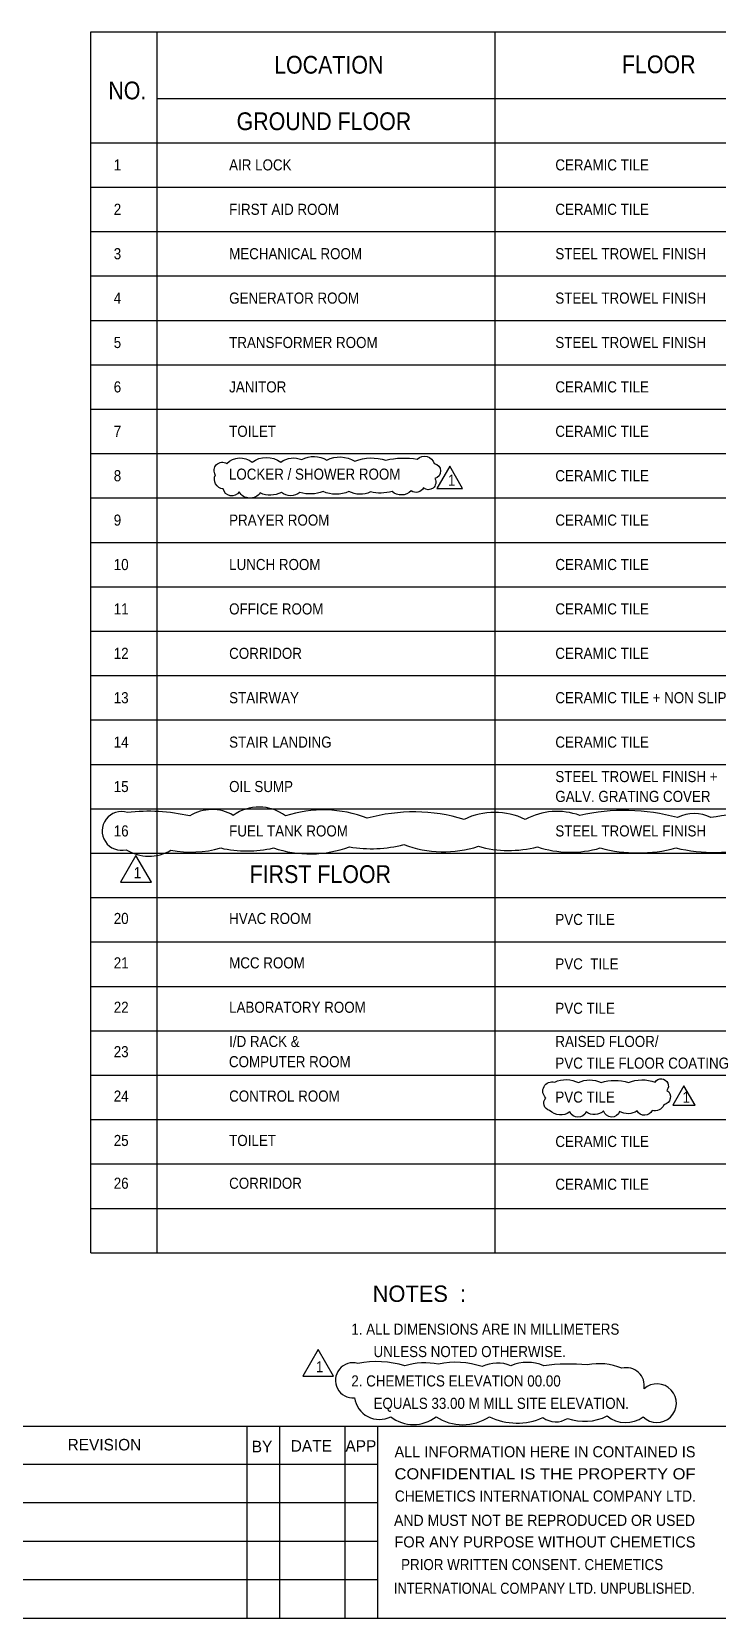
# Model space of a CAD drawing. Extents: x 300 to 83919, y 300 to 58945.
# Drawn here: x 41459 to 56896, y 300 to 36031 of the extents above; entities that cross this region are included whole.
import ezdxf
from ezdxf.enums import TextEntityAlignment as Align

# ---------------------------------------------------------------- set-up
doc = ezdxf.new("R2010")
doc.units = 0
doc.header["$LTSCALE"] = 1000
doc.layers.get('0').update_dxf_attribs({"linetype": 'CONTINUOUS'})
doc.layers.add('DIM', color=2, linetype='CONTINUOUS')
doc.layers.add('FORM', color=1, linetype='CONTINUOUS')

msp = doc.modelspace()

# ---------------------------------------------------------------- linework, layer by layer
at = {"color": 0}
for points in [[(50534.42735112637, 25967.38655801019, -0.8538479130990984), (50279.39916272305, 25758.86781017945, -0.4596321265790966), (50001.18636251742, 25689.36151393393, -0.4005077208755545), (49572.27524729583, 25677.77708425774, -0.124876249983793), (49085.40309130349, 25666.19279548736, -0.2386461456236464), (48598.53093531114, 25677.77708425774, -0.2215940346743251), (48018.92130957959, 25677.77708425774, -0.1752947801511811), (47497.27252912479, 25654.60836581117, -0.3592605108102831), (47079.95342656335, 25654.60836581117, -0.2347298909837826), (46604.67347872516, 25643.02407704079, -0.5374471567516438), (46129.39353088696, 25666.19279548736, -0.670111202270237), (45770.03546909628, 25735.69895082707, -0.5353837657434621), (45596.15254227801, 26048.47714302609, -0.8222936244921996), (45851.18092617534, 26303.33346865579, -0.3943479692450062), (46419.19834375274, 26338.08661677854, -0.3249740080809071), (47068.3612184092, 26338.08661677854, -0.2532679082176656), (47543.64116624739, 26396.00848334787, -0.2757823621158901), (48100.06657116464, 26384.42405367169, -0.253857149139143), (48737.63723766695, 26361.25533522512, -0.1676041142858538), (49433.16894494001, 26384.42405367169, -0.09564151862551006), (50140.29266487322, 26407.59277211826, -0.5603144278344222), (50522.83514297222, 26303.33346865579, -0.823685210296837), (50534.42735112637, 25967.38655801019, -0.7874903303725139)], [(43612.50378275612, 18446.68206803013, 1.327015388819853), (43586.71753670393, 17609.19307000969, 0.278909915376458), (44592.38269669162, 17596.30864339634, 0.1141276415119264), (45714.08625715521, 17647.84634984976, 0.1128915269734007), (46900.25533500229, 17647.84634984976, 0.1691684912098337), (48615.04353213642, 17673.61520307648, 0.1057385978954271), (49839.89207680879, 17725.15305043571, 0.1726432038956703), (51516.00080711763, 17686.49977059564, 0.1335893606815825), (52843.99453149279, 17673.61520307648, 0.1522934344488317), (54262.24041029165, 17647.84634984976, 0.1317706583629808), (55964.13538665268, 17647.84634984976, 0.1163768422139371), (57782.06856799559, 17660.73077646312, 0.1012673079471762)], [(58684.58893926851, 18279.18424024488, 0.1077311552479489), (56750.61735744971, 18330.72208760411, 0.2414878356296195), (56002.81504897198, 18330.72208760411, 0.124181156697648), (53798.08759036411, 18382.25993496335, 0.2125637596195245), (52573.23885019773, 18292.06866685824, 0.2284181628707709), (51193.67263371818, 18292.06866685824, 0.1423546532742615), (49014.7314211625, 18317.83766099076, 0.1740720186062581), (47171.01179827338, 18369.37536744419, 0.3322823845707704), (45997.7357457054, 18382.25993496335, 0.2794100938537863), (45017.85663627589, 18369.37536744419, 0.08502689172996658), (43612.50378275612, 18446.68206803013, -0.0574091369936057)], [(55693.37735942956, 11865.17252547933, -0.3950220165103561), (55426.75696287209, 11737.74436266448, -0.6245316994143276), (55090.5833173897, 11726.1600738941, -0.2888942028995268), (54696.44863113656, 11714.57564421791, -0.7367141390548593), (54337.09076483989, 11726.1600738941, -0.35000422907919), (53942.95607858675, 11702.99135544753, -0.6302017970153282), (53572.00580864191, 11702.99135544753, -0.3741906785977639), (53119.91027711202, 11737.74436266448, -0.6090192452874026), (53038.76501552697, 12015.76940674075, -0.7972480548271965), (53235.83216315952, 12374.88503583291, -0.2378818131553159), (53769.07315176848, 12363.30074706253, -0.24433774075168), (54279.12972406913, 12363.30074706253, -0.1676659251977877), (54893.51597426314, 12363.30074706253, -0.1885599401711673), (55496.31001630299, 12374.88503583291, -1.035692347568878), (55762.93060835447, 12189.53500644874, -0.674969725401934), (55693.37735942956, 11865.17252547933, 11.59199848618346)], [(48803.01082471462, 6041.178919855579, 1.19932988427196), (48728.93716785763, 5263.92842070926, 0.5158893975462563), (49543.74915273057, 4838.291162087722, 0.3476102223142991), (50562.26432931574, 4838.291162087722, 0.2962522806522395), (51765.9639412844, 4838.291162087722, 0.2208534765749976), (52969.66355325306, 4819.785157563532, 0.3086867985066957), (53525.21725039151, 4801.279293945146, 0.2078472833105259), (54414.10308761544, 4856.797166611911, 0.3429053092197075), (55228.91526798238, 4838.291162087722, 2.340084409990927), (55247.43363332313, 5467.494047757934, 0.5464040212459716), (54747.43542319492, 5930.143174522048, 0.1574764984236973), (53969.66016900347, 6004.167051713002, 0.06313725513532044), (52988.18211408781, 5985.661047188813, 0.2078474023776294), (52247.44378607186, 5985.661047188813, 0.2203384609583253), (51599.29787124166, 5967.155183570427, 0.1350751398584382), (50617.81962083199, 6022.673056237192, 0.1183896323175389), (49858.56292747529, 5985.661047188813, 0.1188182850058726), (48803.01082471462, 6041.178919855579, 0.1188182850058726)]]:
    msp.add_lwpolyline(points, format="xyb", dxfattribs=at)
for points in [[(50870.60099660875, 26245.41160208646), (50579.66243766677, 25741.49123611806), (51161.53955555073, 25741.49123611806)], [(43805.90131237661, 17480.93059252144), (43459.49115086284, 16880.93059252144), (44152.31147389039, 16880.93059252144)], [(56145.47289095945, 12293.79445081701), (55894.66385154119, 11859.38045154704), (56396.28193037771, 11859.38045154704)], [(47906.81370710958, 6352.985977846688), (47560.40354559581, 5752.985977846688), (48253.22386862336, 5752.985977846688)]]:
    msp.add_lwpolyline(points, close=True, dxfattribs=at)
at = {"layer": 'DIM', "color": 0}
for p, q in [((42786.55157187404, 36031.05987782236), (81895.61856477047, 36031.05987782236)), ((42786.55157187404, 8531.059877822365), (42786.55157187404, 36031.05987782236)), ((44286.55157187404, 8531.059877822365), (44286.55157187404, 36031.05987782236)), ((51895.61856477047, 8531.059877822365), (51895.61856477047, 36031.05987782236)), ((44286.55157187404, 34531.05987782236), (81895.61856477047, 34531.05987782236)), ((42786.55157187404, 33531.05987782236), (81895.61856477047, 33531.05987782236)), ((42786.55157187404, 32531.05987782236), (81895.61856477047, 32531.05987782236)), ((42786.55157187404, 31531.05987782236), (81895.61856477047, 31531.05987782236)), ((42786.55157187404, 30531.05987782236), (81895.61856477047, 30531.05987782236)), ((42786.55157187404, 29531.05987782236), (81895.61856477047, 29531.05987782236)), ((42786.55157187404, 28531.05987782236), (81895.61856477047, 28531.05987782236)), ((42786.55157187404, 27531.05987782236), (81895.61856477047, 27531.05987782236)), ((42786.55157187404, 26531.05987782236), (81895.61856477047, 26531.05987782236)), ((42786.55157187404, 25531.05987782236), (81895.61856477047, 25531.05987782236)), ((42786.55157187404, 24531.05987782236), (81895.61856477047, 24531.05987782236)), ((42786.55157187404, 23531.05987782236), (81895.61856477047, 23531.05987782236)), ((42786.55157187404, 22531.05987782236), (81895.61856477047, 22531.05987782236)), ((42786.55157187404, 21531.05987782236), (81895.61856477047, 21531.05987782236)), ((42786.55157187404, 20531.05987782236), (81895.61856477047, 20531.05987782236)), ((42786.55157187404, 19531.05987782236), (81895.61856477047, 19531.05987782236)), ((42786.55157187404, 18531.05987782236), (81895.61856477047, 18531.05987782236)), ((42786.55157187404, 17531.05987782236), (81895.61856477047, 17531.05987782236)), ((42786.55157187404, 16531.05987782236), (81895.61856477047, 16531.05987782236)), ((42786.55157187404, 15531.05987782236), (81895.61856477047, 15531.05987782236)), ((42786.55157187404, 14531.05987782236), (81895.61856477047, 14531.05987782236)), ((42786.55157187404, 13531.05987782236), (81895.61856477047, 13531.05987782236)), ((42786.55157187404, 12531.05987782236), (81895.61856477047, 12531.05987782237)), ((42786.55157187404, 11531.05987782236), (81895.61856477047, 11531.05987782237)), ((42786.55157187404, 10531.05987782237), (81895.61856477047, 10531.05987782237)), ((42786.55157187404, 9531.059877822367), (81895.61856477047, 9531.059877822367)), ((42786.55157187404, 8531.059877822367), (81895.61856477047, 8531.059877822367))]:
    msp.add_line(p, q, dxfattribs=at)
at = {"layer": 'FORM', "color": 0, "linetype": 'CONTINUOUS'}
msp.add_line((300, 4627.407404000001), (83652.44755244756, 4627.407404), dxfattribs=at)
at = {"layer": 'FORM', "color": 0}
for p, q in [((46299.99999999999, 4627.407403999992), (46299.99999999999, 299.9999999999784)), ((47036, 4627.407403999992), (47036, 299.9999999999784)), ((48508, 4627.407403999992), (48508, 299.9999999999784)), ((49244, 4627.407403999992), (49244, 299.9999999999784)), ((49244.00000000001, 3761.925923200004), (300, 3761.925923200003)), ((49244.00000000001, 2896.444442400002), (300, 2896.444442400007)), ((49244.00000000001, 2030.962961600005), (300, 2030.962961600008)), ((49244.00000000001, 1165.481480800004), (300, 1165.481480800004)), ((300, 300), (83652.44755244756, 300))]:
    msp.add_line(p, q, dxfattribs=at)

# ---------------------------------------------------------------- texts
at = {"layer": 'DIM', "color": 0, "width": 0.9}
for s, height, p in [('LOCATION', 400, (46916.77963569987, 35087.45700790406)), ('FLOOR', 400, (54748.23215301305, 35097.3028796905)), ('NO.', 400, (43183.03799901758, 34508.67063052428)), ('GROUND FLOOR', 400, (46072.07679822981, 33814.98735896899)), ('1', 250, (43305.46359037212, 32907.19476708265)), ('AIR LOCK', 250, (45903.92018211404, 32907.19476708265)), ('CERAMIC TILE', 250, (53249.6602918742, 32907.19476708265)), ('2', 250, (43305.46359037212, 31907.19476708265)), ('FIRST AID ROOM', 250, (45903.92018211404, 31907.19476708265)), ('CERAMIC TILE', 250, (53249.6602918742, 31907.19476708265)), ('3', 250, (43305.46359037212, 30907.19476708265)), ('MECHANICAL ROOM', 250, (45903.92018211404, 30907.19476708265)), ('STEEL TROWEL FINISH', 250, (53249.6602918742, 30907.19476708265)), ('4', 250, (43305.46359037212, 29907.19476708265)), ('GENERATOR ROOM', 250, (45903.92018211404, 29907.19476708265)), ('STEEL TROWEL FINISH', 250, (53249.6602918742, 29907.19476708265)), ('5', 250, (43305.46359037212, 28907.19476708265)), ('TRANSFORMER ROOM', 250, (45903.92018211404, 28907.19476708265)), ('STEEL TROWEL FINISH', 250, (53249.6602918742, 28907.19476708265)), ('6', 250, (43305.46359037212, 27907.19476708265)), ('JANITOR', 250, (45903.92018211404, 27907.19476708265)), ('CERAMIC TILE', 250, (53249.6602918742, 27907.19476708265)), ('7', 250, (43305.46359037212, 26907.19476708265)), ('TOILET', 250, (45903.92018211404, 26907.19476708265)), ('CERAMIC TILE', 250, (53249.6602918742, 26907.19476708265)), ('8', 250, (43305.46359037212, 25907.19476708265)), ('LOCKER / SHOWER ROOM', 250, (45899.2284172147, 25942.26678503726)), ('CERAMIC TILE', 250, (53249.6602918742, 25907.19476708265)), ('1', 250, (50830.60278280825, 25806.67902045378)), ('9', 250, (43305.46359037212, 24907.19476708265)), ('PRAYER ROOM', 250, (45903.92018211404, 24907.19476708265)), ('CERAMIC TILE', 250, (53249.6602918742, 24907.19476708265)), ('10', 250, (43305.46359037212, 23907.19476708265)), ('LUNCH ROOM', 250, (45903.92018211404, 23907.19476708265)), ('CERAMIC TILE', 250, (53249.6602918742, 23907.19476708265)), ('11', 250, (43305.46359037212, 22907.19476708265)), ('OFFICE ROOM', 250, (45903.92018211404, 22907.19476708265)), ('CERAMIC TILE', 250, (53249.6602918742, 22907.19476708265)), ('12', 250, (43305.46359037212, 21907.19476708265)), ('CORRIDOR', 250, (45903.92018211404, 21907.19476708265)), ('CERAMIC TILE', 250, (53249.6602918742, 21907.19476708265)), ('13', 250, (43305.46359037212, 20907.19476708265)), ('STAIRWAY', 250, (45903.92018211404, 20907.19476708265)), ('CERAMIC TILE + NON SLIP TILE', 250, (53249.6602918742, 20907.19476708265)), ('14', 250, (43305.46359037212, 19907.19476708265)), ('STAIR LANDING', 250, (45903.92018211404, 19907.19476708265)), ('CERAMIC TILE', 250, (53249.6602918742, 19907.19476708265)), ('STEEL TROWEL FINISH +', 250, (53249.6602918742, 19131.19289759217)), ('15', 250, (43305.46359037212, 18907.19476708265)), ('OIL SUMP', 250, (45903.92018211404, 18907.19476708265)), ('GALV. GRATING COVER', 250, (53249.6602918742, 18684.75556378774)), ('16', 250, (43305.46359037212, 17907.19476708265)), ('FUEL TANK ROOM', 250, (45903.92018211404, 17907.19476708265)), ('STEEL TROWEL FINISH', 250, (53249.6602918742, 17907.19476708265)), ('1', 250, (43756.72377600857, 16966.46577654251)), ('FIRST FLOOR', 400, (46365.27792848537, 16859.71652590147)), ('20', 250, (43305.46359037212, 15935.71009751011)), ('HVAC ROOM', 250, (45903.92018211404, 15935.71009751011)), ('PVC TILE', 250, (53249.6602918742, 15913.13445322287)), ('21', 250, (43305.46359037212, 14935.71009751011)), ('MCC ROOM', 250, (45903.92018211404, 14935.71009751011)), ('PVC  TILE', 250, (53249.6602918742, 14913.13445322288)), ('22', 250, (43305.46359037212, 13935.71009751011)), ('LABORATORY ROOM', 250, (45903.92018211404, 13935.71009751011)), ('PVC TILE', 250, (53249.6602918742, 13913.13445322288)), ('I/D RACK & ', 250, (45903.92018211404, 13165.44179124376)), ('RAISED FLOOR/', 250, (53249.6602918742, 13165.68710988164)), ('23', 250, (43305.46359037212, 12935.71009751011)), ('COMPUTER ROOM', 250, (45899.3530511142, 12710.54248363685)), ('PVC TILE FLOOR COATING ', 250, (53249.6602918742, 12677.41849004184)), ('24', 250, (43305.46359037212, 11935.71009751011)), ('CONTROL ROOM', 250, (45903.92018211404, 11935.71009751011)), ('PVC TILE', 250, (53249.6602918742, 11913.13445322287)), ('1', 250, (56112.93238255152, 11910.5233277901)), ('25', 250, (43305.46359037212, 10935.71009751011)), ('TOILET', 250, (45903.92018211404, 10935.71009751011)), ('CERAMIC TILE', 250, (53249.6602918742, 10913.13445322287)), ('26', 250, (43305.46359037212, 9973.060251948618)), ('CORRIDOR', 250, (45903.92018211404, 9973.060251948618)), ('CERAMIC TILE', 250, (53249.6602918742, 9950.484607661381)), ('1', 250, (47857.63617074154, 5838.521161867763))]:
    msp.add_text(s, height=height, dxfattribs=at).set_placement(p)
for s, p in [('1. ALL DIMENSIONS ARE IN MILLIMETERS', (48655.18544160626, 6611.04046052897)), ('UNLESS NOTED OTHERWISE.', (49155.18384722848, 6106.685760270288)), ('2. CHEMETICS ELEVATION 00.00', (48655.18544160626, 5445.164570903688)), ('EQUALS 33.00 M MILL SITE ELEVATION.', (49155.18384722848, 4940.809870645006))]:
    msp.add_text(s, height=250, dxfattribs=at).set_placement(p, align=Align.BOTTOM_LEFT)
at = {"layer": 'FORM', "color": 0}
for s, height, p in [('NOTES  :', 368, (49134.54352526562, 7425.308301171121)), ('REVISION', 259.6444442399999, (42266.21729722237, 4080.242791396364)), ('BY', 259.6444442399999, (46413.34440258573, 4037.35979214667)), ('DATE', 259.6444442399999, (47291.73876773686, 4051.57507378229)), ('APP', 259.6444442399999, (48522.86497127148, 4050.920360263209))]:
    msp.add_text(s, height=height, dxfattribs=at).set_placement(p)
for s, width, p, p2 in [('ALL INFORMATION HERE IN CONTAINED IS', 0.8547744331236041, (49628.33296383797, 3925.099443688759), (56405.47311217512, 3925.099443688759)), ('CONFIDENTIAL IS THE PROPERTY OF', 0.9832120422458033, (49628.33296383797, 3427.94928277974), (56405.47311217512, 3427.94928277974)), ('CHEMETICS INTERNATIONAL COMPANY LTD.', 0.8371761359710607, (49635.19243831473, 2926.584996998792), (56412.33258665189, 2926.584996998792)), ('AND MUST NOT BE REPRODUCED OR USED', 0.8238491641972815, (49616.3362203264, 2380.257311468662), (56393.47636866356, 2380.257311468662)), ('FOR ANY PURPOSE WITHOUT CHEMETICS', 0.8798760007114698, (49626.89092948641, 1894.37040997437), (56404.03107782357, 1894.37040997437)), ('INTERNATIONAL COMPANY LTD. UNPUBLISHED.', 0.7766436186361808, (49615.5529157652, 850.5859024510862), (56392.69306410234, 850.5859024510862))]:
    msp.add_text(s, height=250, dxfattribs=dict(at, width=width)).set_placement(p, p2, align=Align.FIT)
at = {"layer": 'FORM', "color": 0, "width": 0.9}
msp.add_text('PRIOR WRITTEN CONSENT. CHEMETICS', height=250, dxfattribs=at).set_placement((49776.73919797167, 1385.011940440461))

doc.saveas('drawing.dxf')
